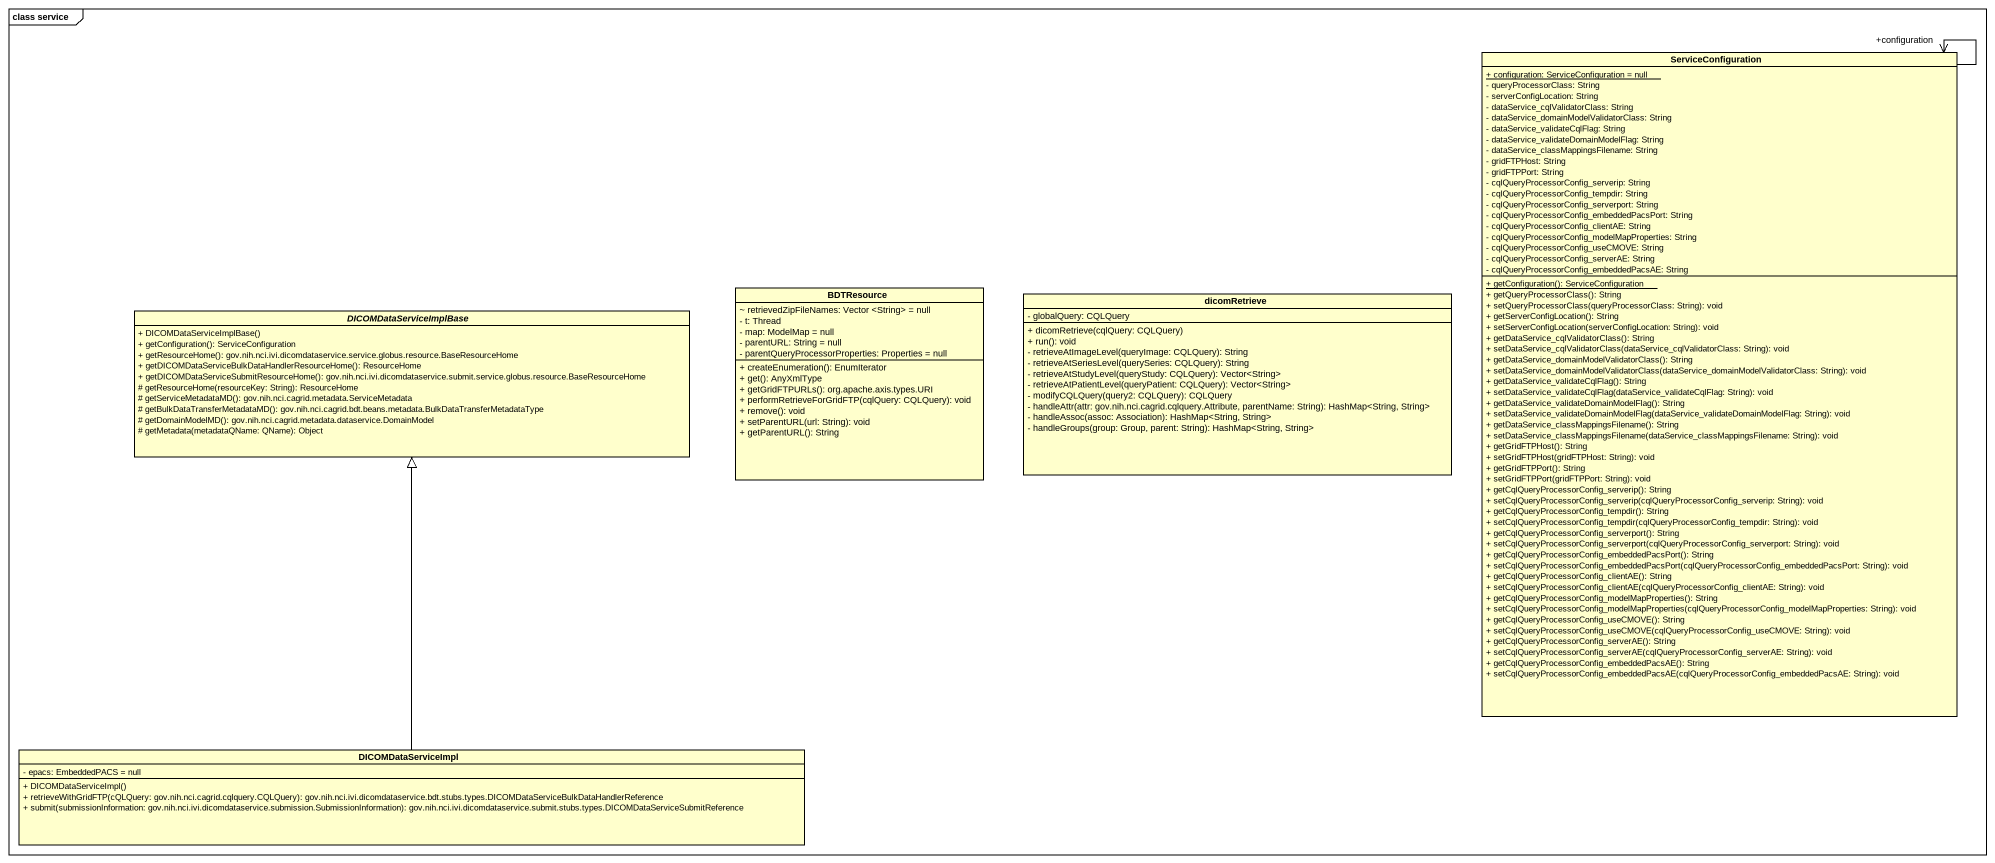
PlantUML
@startuml
mainframe class service
hide circle
hide empty members
skinparam classAttributeIconSize 0
class ServiceConfiguration {
  {static} + configuration: ServiceConfiguration = null
  - queryProcessorClass: String
  - serverConfigLocation: String
  - dataService_cqlValidatorClass: String
  - dataService_domainModelValidatorClass: String
  - dataService_validateCqlFlag: String
  - dataService_validateDomainModelFlag: String
  - dataService_classMappingsFilename: String
  - gridFTPHost: String
  - gridFTPPort: String
  - cqlQueryProcessorConfig_serverip: String
  - cqlQueryProcessorConfig_tempdir: String
  - cqlQueryProcessorConfig_serverport: String
  - cqlQueryProcessorConfig_embeddedPacsPort: String
  - cqlQueryProcessorConfig_clientAE: String
  - cqlQueryProcessorConfig_modelMapProperties: String
  - cqlQueryProcessorConfig_useCMOVE: String
  - cqlQueryProcessorConfig_serverAE: String
  - cqlQueryProcessorConfig_embeddedPacsAE: String
  {static} + getConfiguration(): ServiceConfiguration
  + getQueryProcessorClass(): String
  + setQueryProcessorClass(queryProcessorClass: String): void
  + getServerConfigLocation(): String
  + setServerConfigLocation(serverConfigLocation: String): void
  + getDataService_cqlValidatorClass(): String
  + setDataService_cqlValidatorClass(dataService_cqlValidatorClass: String): void
  + getDataService_domainModelValidatorClass(): String
  + setDataService_domainModelValidatorClass(dataService_domainModelValidatorClass: String): void
  + getDataService_validateCqlFlag(): String
  + setDataService_validateCqlFlag(dataService_validateCqlFlag: String): void
  + getDataService_validateDomainModelFlag(): String
  + setDataService_validateDomainModelFlag(dataService_validateDomainModelFlag: String): void
  + getDataService_classMappingsFilename(): String
  + setDataService_classMappingsFilename(dataService_classMappingsFilename: String): void
  + getGridFTPHost(): String
  + setGridFTPHost(gridFTPHost: String): void
  + getGridFTPPort(): String
  + setGridFTPPort(gridFTPPort: String): void
  + getCqlQueryProcessorConfig_serverip(): String
  + setCqlQueryProcessorConfig_serverip(cqlQueryProcessorConfig_serverip: String): void
  + getCqlQueryProcessorConfig_tempdir(): String
  + setCqlQueryProcessorConfig_tempdir(cqlQueryProcessorConfig_tempdir: String): void
  + getCqlQueryProcessorConfig_serverport(): String
  + setCqlQueryProcessorConfig_serverport(cqlQueryProcessorConfig_serverport: String): void
  + getCqlQueryProcessorConfig_embeddedPacsPort(): String
  + setCqlQueryProcessorConfig_embeddedPacsPort(cqlQueryProcessorConfig_embeddedPacsPort: String): void
  + getCqlQueryProcessorConfig_clientAE(): String
  + setCqlQueryProcessorConfig_clientAE(cqlQueryProcessorConfig_clientAE: String): void
  + getCqlQueryProcessorConfig_modelMapProperties(): String
  + setCqlQueryProcessorConfig_modelMapProperties(cqlQueryProcessorConfig_modelMapProperties: String): void
  + getCqlQueryProcessorConfig_useCMOVE(): String
  + setCqlQueryProcessorConfig_useCMOVE(cqlQueryProcessorConfig_useCMOVE: String): void
  + getCqlQueryProcessorConfig_serverAE(): String
  + setCqlQueryProcessorConfig_serverAE(cqlQueryProcessorConfig_serverAE: String): void
  + getCqlQueryProcessorConfig_embeddedPacsAE(): String
  + setCqlQueryProcessorConfig_embeddedPacsAE(cqlQueryProcessorConfig_embeddedPacsAE: String): void
}
abstract class DICOMDataServiceImplBase {
  + DICOMDataServiceImplBase()
  + getConfiguration(): ServiceConfiguration
  + getResourceHome(): gov.nih.nci.ivi.dicomdataservice.service.globus.resource.BaseResourceHome
  + getDICOMDataServiceBulkDataHandlerResourceHome(): ResourceHome
  + getDICOMDataServiceSubmitResourceHome(): gov.nih.nci.ivi.dicomdataservice.submit.service.globus.resource.BaseResourceHome
  # getResourceHome(resourceKey: String): ResourceHome
  # getServiceMetadataMD(): gov.nih.nci.cagrid.metadata.ServiceMetadata
  # getBulkDataTransferMetadataMD(): gov.nih.nci.cagrid.bdt.beans.metadata.BulkDataTransferMetadataType
  # getDomainModelMD(): gov.nih.nci.cagrid.metadata.dataservice.DomainModel
  # getMetadata(metadataQName: QName): Object
}
class BDTResource {
  ~ retrievedZipFileNames: Vector <String> = null
  - t: Thread
  - map: ModelMap = null
  - parentURL: String = null
  - parentQueryProcessorProperties: Properties = null
  + createEnumeration(): EnumIterator
  + get(): AnyXmlType
  + getGridFTPURLs(): org.apache.axis.types.URI
  + performRetrieveForGridFTP(cqlQuery: CQLQuery): void
  + remove(): void
  + setParentURL(url: String): void
  + getParentURL(): String
}
class dicomRetrieve {
  - globalQuery: CQLQuery
  + dicomRetrieve(cqlQuery: CQLQuery)
  + run(): void
  - retrieveAtImageLevel(queryImage: CQLQuery): String
  - retrieveAtSeriesLevel(querySeries: CQLQuery): String
  - retrieveAtStudyLevel(queryStudy: CQLQuery): Vector<String>
  - retrieveAtPatientLevel(queryPatient: CQLQuery): Vector<String>
  - modifyCQLQuery(query2: CQLQuery): CQLQuery
  - handleAttr(attr: gov.nih.nci.cagrid.cqlquery.Attribute, parentName: String): HashMap<String, String>
  - handleAssoc(assoc: Association): HashMap<String, String>
  - handleGroups(group: Group, parent: String): HashMap<String, String>
}
class DICOMDataServiceImpl {
  - epacs: EmbeddedPACS = null
  + DICOMDataServiceImpl()
  + retrieveWithGridFTP(cQLQuery: gov.nih.nci.cagrid.cqlquery.CQLQuery): gov.nih.nci.ivi.dicomdataservice.bdt.stubs.types.DICOMDataServiceBulkDataHandlerReference
  + submit(submissionInformation: gov.nih.nci.ivi.dicomdataservice.submission.SubmissionInformation): gov.nih.nci.ivi.dicomdataservice.submit.stubs.types.DICOMDataServiceSubmitReference
}
ServiceConfiguration --> "+configuration" ServiceConfiguration
DICOMDataServiceImpl -up-|> DICOMDataServiceImplBase
@enduml
